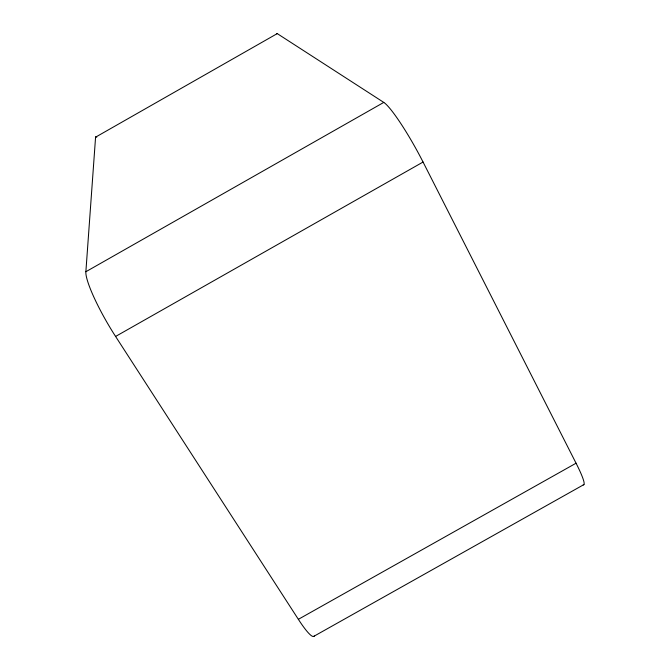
<?xml version="1.0" encoding="UTF-8"?>
<svg xmlns="http://www.w3.org/2000/svg" width="670" height="670" viewBox="0 0 670 670"><rect width="100%" height="100%" fill="white"/><g stroke="black" fill="none" stroke-linecap="round" stroke-linejoin="round"><path stroke-width="1" d="M314.272 635.972A49.387 6.951 62.4 0 1 298.359 619.323L115.583 336.449A55.979 9.154 60 0 1 85.869 271.727L95.576 137.166L277.246 33.609L383.784 102.41A56.196 7.202 60.8 0 1 423.055 162.04L576.058 463.205A49.563 5.46 58.9 0 1 583.227 484.862M85.869 271.727L383.784 102.41M115.583 336.449L423.055 162.04M298.359 619.323L576.058 463.205M313.51 636.5L583.905 484.586M276.735 33.81A27.445 2.111 61.2 0 1 277.246 33.609M95.576 137.166A27.378 2.688 59.5 0 1 96.782 137.149"/></g></svg>
